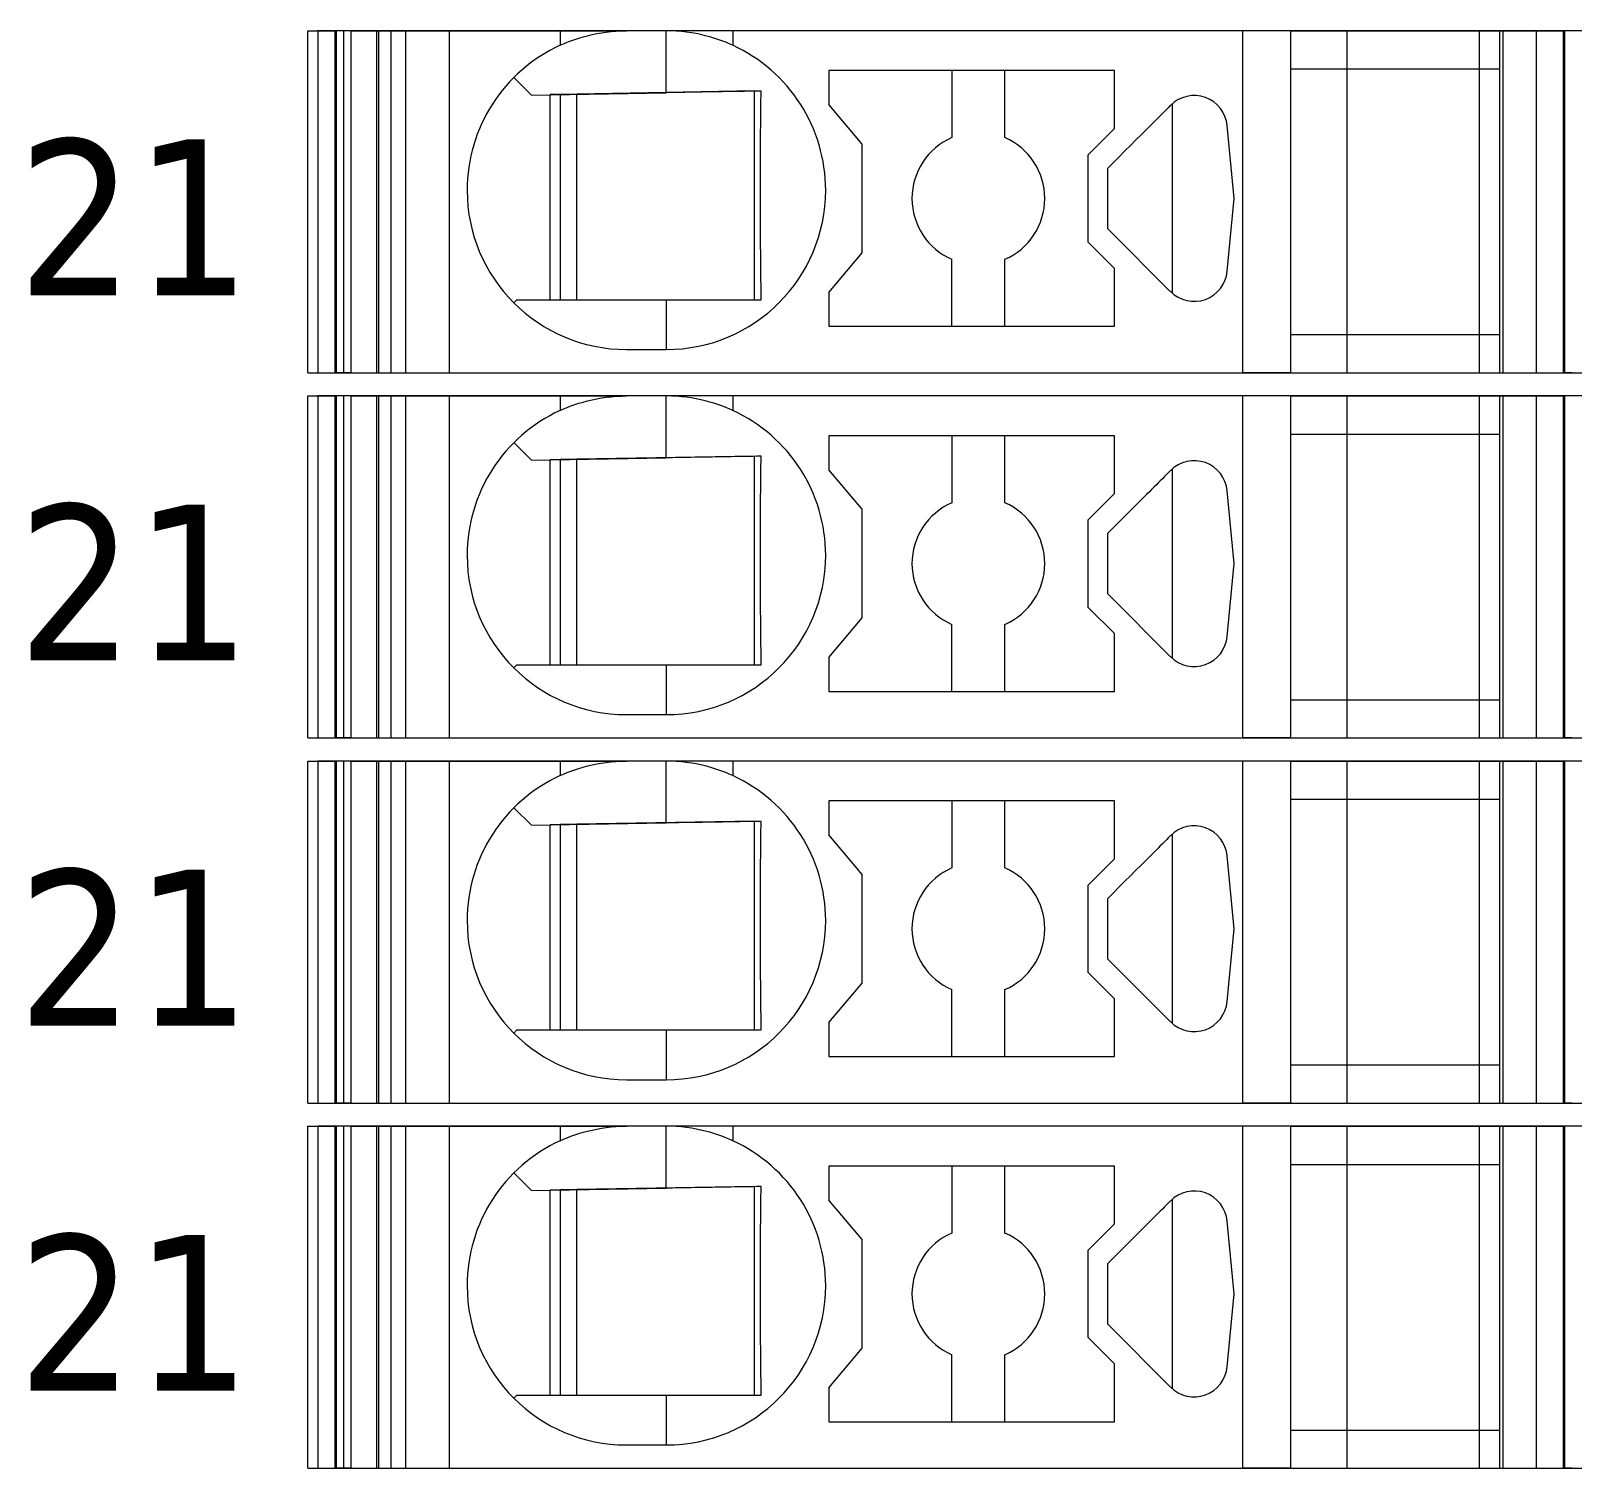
# Model space of a CAD drawing. Header units: millimetres. Extents: x 0 to 1680, y 0 to 1188.
# Drawn here: x 868.68 to 891.89, y 462.85 to 484.5 of the extents above; entities that cross this region are included whole.
import ezdxf
from ezdxf.enums import TextEntityAlignment as Align

# ---------------------------------------------------------------- set-up
doc = ezdxf.new("R2010")
doc.units = ezdxf.units.MM
for name, color, linetype, lineweight in [('EPLAN309', 5, 'Continuous', 5), ('EPLAN493', 5, 'Continuous', 5), ('MAIN-1', 7, 'Continuous', 5), ('MAIN-2', 7, 'Continuous', 5)]:
    doc.layers.add(name, color=color, linetype=linetype, lineweight=lineweight)
doc.styles.add('Tahoma', font='')
doc.styles.get('Tahoma').set_extended_font_data('Tahoma')

# ---------------------------------------------------------------- blocks, each defined once
blk = doc.blocks.new('EPLSYM_LibrarySPECIAL_Symbol12_Variant0_Placement8_10')
at = {"layer": 'EPLAN309', "lineweight": 13, "ltscale": 16}
blk.add_lwpolyline([(0, -5.15), (68.15, -5.15), (68.15, 0), (0, 0)], close=True, dxfattribs=at)
at = {"layer": 'EPLAN493', "color": 5, "style": 'Tahoma'}
blk.add_attdef('17_20450', text='', height=2.3478, dxfattribs=at).set_placement((0, -21.83478), align=Align.MIDDLE_RIGHT)
blk = doc.blocks.new('EPLSYM_LibrarySPECIAL_Symbol12_Variant0_Placement8_11')
at = {"layer": 'EPLAN309', "lineweight": 13, "ltscale": 16}
blk.add_lwpolyline([(0, -5.15), (68.15, -5.15), (68.15, 0), (0, 0)], close=True, dxfattribs=at)
at = {"layer": 'EPLAN493', "color": 5, "style": 'Tahoma'}
blk.add_attdef('17_20450', text='', height=2.3478, dxfattribs=at).set_placement((0, -21.83478), align=Align.MIDDLE_RIGHT)
blk = doc.blocks.new('EPLSYM_LibrarySPECIAL_Symbol12_Variant0_Placement8_12')
at = {"layer": 'EPLAN309', "lineweight": 13, "ltscale": 16}
blk.add_lwpolyline([(0, -5.15), (68.15, -5.15), (68.15, 0), (0, 0)], close=True, dxfattribs=at)
at = {"layer": 'EPLAN493', "color": 5, "style": 'Tahoma'}
blk.add_attdef('17_20450', text='', height=2.3478, dxfattribs=at).set_placement((0, -21.83478), align=Align.MIDDLE_RIGHT)
blk = doc.blocks.new('EPLSYM_LibrarySPECIAL_Symbol12_Variant0_Placement8_13')
at = {"layer": 'EPLAN309', "lineweight": 13, "ltscale": 16}
blk.add_lwpolyline([(0, -5.15), (68.15, -5.15), (68.15, 0), (0, 0)], close=True, dxfattribs=at)
at = {"layer": 'EPLAN493', "color": 5, "style": 'Tahoma'}
blk.add_attdef('17_20450', text='', height=2.3478, dxfattribs=at).set_placement((0, -21.83478), align=Align.MIDDLE_RIGHT)

msp = doc.modelspace()

# ---------------------------------------------------------------- linework, layer by layer
at = {"layer": 'MAIN-1'}
for p, q in [((872.85, 484.5), (873.284, 484.5)), ((872.85, 479.35), (872.85, 484.5)), ((873.393, 484.5), (873.284, 484.5)), ((873.284, 479.35), (873.284, 484.5)), ((873.501, 484.5), (873.393, 484.5)), ((873.393, 479.35), (873.393, 484.5)), ((873.501, 484.5), (876.65, 484.5)), ((873.501, 479.35), (873.501, 484.5)), ((876.65, 484.5), (877.65, 484.5)), ((876.65, 484.5), (876.65, 484.282)), ((877.421, 484.489), (877.497, 484.495)), ((877.497, 484.495), (877.573, 484.499)), ((877.573, 484.499), (877.65, 484.5)), ((878.25, 484.5), (877.65, 484.5)), ((878.327, 484.499), (878.25, 484.5)), ((879.25, 484.5), (878.25, 484.5)), ((878.25, 483.568), (878.25, 484.5)), ((878.403, 484.495), (878.327, 484.499)), ((878.479, 484.489), (878.403, 484.495)), ((886.932, 484.5), (879.25, 484.5)), ((879.25, 484.5), (879.25, 484.282)), ((887.65, 484.5), (886.932, 484.5)), ((886.932, 479.35), (886.932, 484.5)), ((887.65, 484.5), (890.8, 484.5)), ((887.65, 484.5), (887.65, 479.35)), ((890.8, 484.5), (891.35, 484.5)), ((890.8, 484.5), (890.8, 479.35)), ((891.35, 484.5), (891.784, 484.5)), ((891.35, 484.5), (891.35, 479.35)), ((891.893, 484.5), (891.784, 484.5)), ((891.784, 479.35), (891.784, 484.5)), ((876.65, 484.282), (876.702, 484.305)), ((876.702, 484.305), (876.756, 484.327)), ((876.756, 484.327), (876.813, 484.349)), ((876.813, 484.349), (876.872, 484.37)), ((876.872, 484.37), (876.933, 484.39)), ((876.933, 484.39), (876.997, 484.409)), ((876.997, 484.409), (877.063, 484.427)), ((877.063, 484.427), (877.131, 484.443)), ((877.131, 484.443), (877.201, 484.458)), ((877.201, 484.458), (877.272, 484.47)), ((877.272, 484.47), (877.346, 484.481)), ((877.346, 484.481), (877.421, 484.489)), ((878.554, 484.481), (878.479, 484.489)), ((878.628, 484.47), (878.554, 484.481)), ((878.699, 484.458), (878.628, 484.47)), ((878.769, 484.443), (878.699, 484.458)), ((878.837, 484.427), (878.769, 484.443)), ((878.903, 484.409), (878.837, 484.427)), ((878.967, 484.39), (878.903, 484.409)), ((879.028, 484.37), (878.967, 484.39)), ((879.087, 484.349), (879.028, 484.37)), ((879.144, 484.327), (879.087, 484.349)), ((879.198, 484.305), (879.144, 484.327)), ((879.25, 484.282), (879.198, 484.305)), ((880.7, 483.9), (880.7, 483.389)), ((885, 483.9), (880.7, 483.9)), ((882.55, 483.9), (882.55, 482.892)), ((883.35, 482.892), (883.35, 483.9)), ((885, 483.029), (885, 483.9)), ((887.65, 483.925), (890.8, 483.925)), ((875.953, 483.797), (876.217, 483.533)), ((876.217, 483.533), (878.25, 483.568)), ((878.345, 483.57), (878.25, 483.568)), ((878.438, 483.571), (878.345, 483.57)), ((878.53, 483.573), (878.438, 483.571)), ((878.618, 483.575), (878.53, 483.573)), ((878.703, 483.576), (878.618, 483.575)), ((878.786, 483.577), (878.703, 483.576)), ((878.865, 483.579), (878.786, 483.577)), ((878.943, 483.58), (878.865, 483.579)), ((879.017, 483.581), (878.943, 483.58)), ((879.09, 483.582), (879.017, 483.581)), ((879.16, 483.584), (879.09, 483.582)), ((879.229, 483.585), (879.16, 483.584)), ((879.297, 483.586), (879.229, 483.585)), ((879.363, 483.587), (879.297, 483.586)), ((879.428, 483.588), (879.363, 483.587)), ((879.491, 483.589), (879.428, 483.588)), ((879.554, 483.59), (879.491, 483.589)), ((879.615, 483.591), (879.554, 483.59)), ((879.579, 480.45), (879.579, 483.591)), ((879.676, 483.592), (879.615, 483.591)), ((879.676, 483.522), (879.676, 483.592)), ((876.5, 480.45), (876.5, 483.538)), ((876.65, 483.54), (876.65, 480.45)), ((876.9, 480.45), (876.9, 483.545)), ((879.673, 483.303), (879.674, 483.377)), ((879.674, 483.377), (879.675, 483.45)), ((879.675, 483.45), (879.676, 483.522)), ((881.2, 482.793), (880.7, 483.389)), ((885.815, 483.347), (885.784, 483.316)), ((885.846, 483.379), (885.815, 483.347)), ((885.867, 483.398), (885.867, 480.552)), ((879.671, 483.07), (879.672, 483.149)), ((879.672, 483.149), (879.673, 483.227)), ((879.673, 483.227), (879.673, 483.303)), ((885.594, 483.126), (885.558, 483.09)), ((885.627, 483.159), (885.594, 483.126)), ((885.658, 483.191), (885.627, 483.159)), ((885.69, 483.222), (885.658, 483.191)), ((885.721, 483.253), (885.69, 483.222)), ((885.752, 483.285), (885.721, 483.253)), ((885.784, 483.316), (885.752, 483.285)), ((879.669, 482.817), (879.67, 482.904)), ((879.67, 482.988), (879.671, 483.07)), ((879.67, 482.904), (879.67, 482.988)), ((884.6, 482.629), (885, 483.029)), ((885.402, 482.934), (885.323, 482.856)), ((885.443, 482.975), (885.402, 482.934)), ((885.483, 483.015), (885.443, 482.975)), ((885.521, 483.053), (885.483, 483.015)), ((885.558, 483.09), (885.521, 483.053)), ((886.802, 481.975), (886.698, 483.072)), ((879.668, 482.632), (879.669, 482.726)), ((879.669, 482.726), (879.669, 482.817)), ((881.2, 481.157), (881.2, 482.793)), ((885.158, 482.69), (885.072, 482.604)), ((885.242, 482.774), (885.158, 482.69)), ((885.323, 482.856), (885.242, 482.774)), ((879.667, 482.431), (879.668, 482.534)), ((879.667, 482.324), (879.667, 482.431)), ((879.668, 482.534), (879.668, 482.632)), ((884.6, 482.629), (884.6, 481.321)), ((884.986, 482.518), (884.9, 482.432)), ((884.9, 482.302), (884.9, 482.432)), ((885.072, 482.604), (884.986, 482.518)), ((879.667, 482.213), (879.667, 482.324)), ((879.667, 482.1), (879.667, 482.213)), ((884.9, 482.171), (884.9, 482.302)), ((879.667, 481.979), (879.667, 482.1)), ((879.667, 481.861), (879.667, 481.979)), ((884.9, 482.04), (884.9, 482.171)), ((884.9, 481.91), (884.9, 482.04)), ((886.698, 480.878), (886.802, 481.975)), ((879.667, 481.747), (879.667, 481.861)), ((879.668, 481.638), (879.667, 481.747)), ((884.9, 481.779), (884.9, 481.91)), ((884.9, 481.648), (884.9, 481.779)), ((879.668, 481.534), (879.668, 481.638)), ((879.669, 481.434), (879.668, 481.534)), ((884.9, 481.518), (884.9, 481.648)), ((884.9, 481.518), (885.846, 480.571)), ((879.669, 481.339), (879.669, 481.434)), ((879.67, 481.248), (879.669, 481.339)), ((879.671, 481.159), (879.67, 481.248)), ((885, 480.921), (884.6, 481.321)), ((879.672, 481.073), (879.671, 481.159)), ((879.672, 480.99), (879.672, 481.073)), ((880.7, 480.561), (881.2, 481.157)), ((882.55, 480.05), (882.55, 481.058)), ((883.35, 480.05), (883.35, 481.058)), ((879.673, 480.908), (879.672, 480.99)), ((879.674, 480.829), (879.673, 480.908)), ((879.675, 480.75), (879.674, 480.829)), ((885, 480.05), (885, 480.921)), ((879.676, 480.674), (879.675, 480.75)), ((879.676, 480.598), (879.676, 480.674)), ((879.677, 480.524), (879.676, 480.598)), ((880.7, 480.561), (880.7, 480.05)), ((876, 480.45), (875.953, 480.403)), ((876, 480.45), (878.25, 480.45)), ((878.25, 480.45), (878.342, 480.45)), ((878.25, 480.45), (878.25, 479.7)), ((878.342, 480.45), (878.433, 480.45)), ((878.433, 480.45), (878.523, 480.45)), ((878.523, 480.45), (878.61, 480.45)), ((878.61, 480.45), (878.695, 480.45)), ((878.695, 480.45), (878.778, 480.45)), ((878.778, 480.45), (878.858, 480.45)), ((878.858, 480.45), (878.936, 480.45)), ((878.936, 480.45), (879.011, 480.45)), ((879.011, 480.45), (879.085, 480.45)), ((879.085, 480.45), (879.157, 480.45)), ((879.157, 480.45), (879.226, 480.45)), ((879.226, 480.45), (879.295, 480.45)), ((879.295, 480.45), (879.361, 480.45)), ((879.361, 480.45), (879.427, 480.45)), ((879.427, 480.45), (879.491, 480.45)), ((879.491, 480.45), (879.555, 480.45)), ((879.555, 480.45), (879.617, 480.45)), ((879.617, 480.45), (879.678, 480.45)), ((879.678, 480.45), (879.677, 480.524)), ((880.7, 480.05), (885, 480.05)), ((887.65, 479.925), (890.8, 479.925)), ((877.65, 479.7), (878.25, 479.7)), ((872.85, 479.35), (873.284, 479.35)), ((873.393, 479.35), (873.284, 479.35)), ((873.501, 479.35), (873.393, 479.35)), ((873.501, 479.35), (886.932, 479.35)), ((887.65, 479.35), (886.932, 479.35)), ((887.65, 479.35), (890.8, 479.35)), ((890.8, 479.35), (891.35, 479.35)), ((891.35, 479.35), (891.784, 479.35)), ((891.893, 479.35), (891.784, 479.35)), ((872.85, 479), (873.284, 479)), ((872.85, 473.85), (872.85, 479)), ((873.393, 479), (873.284, 479)), ((873.284, 473.85), (873.284, 479)), ((873.501, 479), (873.393, 479)), ((873.393, 473.85), (873.393, 479)), ((873.501, 479), (876.65, 479)), ((873.501, 473.85), (873.501, 479)), ((876.65, 479), (877.65, 479)), ((876.65, 479), (876.65, 478.782)), ((876.997, 478.909), (877.063, 478.927)), ((877.063, 478.927), (877.131, 478.943)), ((877.131, 478.943), (877.201, 478.958)), ((877.201, 478.958), (877.272, 478.97)), ((877.272, 478.97), (877.346, 478.981)), ((877.346, 478.981), (877.421, 478.989)), ((877.421, 478.989), (877.497, 478.995)), ((877.497, 478.995), (877.573, 478.999)), ((877.573, 478.999), (877.65, 479)), ((878.25, 479), (877.65, 479)), ((878.327, 478.999), (878.25, 479)), ((879.25, 479), (878.25, 479)), ((878.25, 478.068), (878.25, 479)), ((878.403, 478.995), (878.327, 478.999)), ((878.479, 478.989), (878.403, 478.995)), ((878.554, 478.981), (878.479, 478.989)), ((878.628, 478.97), (878.554, 478.981)), ((878.699, 478.958), (878.628, 478.97)), ((878.769, 478.943), (878.699, 478.958)), ((878.837, 478.927), (878.769, 478.943)), ((878.903, 478.909), (878.837, 478.927)), ((886.932, 479), (879.25, 479)), ((879.25, 479), (879.25, 478.782)), ((887.65, 479), (886.932, 479)), ((886.932, 473.85), (886.932, 479)), ((887.65, 479), (890.8, 479)), ((887.65, 479), (887.65, 473.85)), ((890.8, 479), (891.35, 479)), ((890.8, 479), (890.8, 473.85)), ((891.35, 479), (891.784, 479)), ((891.35, 479), (891.35, 473.85)), ((891.893, 479), (891.784, 479)), ((891.784, 473.85), (891.784, 479)), ((876.65, 478.782), (876.702, 478.805)), ((876.702, 478.805), (876.756, 478.827)), ((876.756, 478.827), (876.813, 478.849)), ((876.813, 478.849), (876.872, 478.87)), ((876.872, 478.87), (876.933, 478.89)), ((876.933, 478.89), (876.997, 478.909)), ((878.967, 478.89), (878.903, 478.909)), ((879.028, 478.87), (878.967, 478.89)), ((879.087, 478.849), (879.028, 478.87)), ((879.144, 478.827), (879.087, 478.849)), ((879.198, 478.805), (879.144, 478.827)), ((879.25, 478.782), (879.198, 478.805)), ((875.953, 478.297), (876.217, 478.033)), ((880.7, 478.4), (880.7, 477.889)), ((885, 478.4), (880.7, 478.4)), ((882.55, 478.4), (882.55, 477.392)), ((883.35, 477.392), (883.35, 478.4)), ((885, 477.529), (885, 478.4)), ((887.65, 478.425), (890.8, 478.425)), ((876.217, 478.033), (878.25, 478.068)), ((876.5, 474.95), (876.5, 478.038)), ((876.65, 478.04), (876.65, 474.95)), ((876.9, 474.95), (876.9, 478.045)), ((878.345, 478.07), (878.25, 478.068)), ((878.438, 478.071), (878.345, 478.07)), ((878.53, 478.073), (878.438, 478.071)), ((878.618, 478.075), (878.53, 478.073)), ((878.703, 478.076), (878.618, 478.075)), ((878.786, 478.077), (878.703, 478.076)), ((878.865, 478.079), (878.786, 478.077)), ((878.943, 478.08), (878.865, 478.079)), ((879.017, 478.081), (878.943, 478.08)), ((879.09, 478.082), (879.017, 478.081)), ((879.16, 478.084), (879.09, 478.082)), ((879.229, 478.085), (879.16, 478.084)), ((879.297, 478.086), (879.229, 478.085)), ((879.363, 478.087), (879.297, 478.086)), ((879.428, 478.088), (879.363, 478.087)), ((879.491, 478.089), (879.428, 478.088)), ((879.554, 478.09), (879.491, 478.089)), ((879.615, 478.091), (879.554, 478.09)), ((879.579, 474.95), (879.579, 478.091)), ((879.676, 478.092), (879.615, 478.091)), ((879.675, 477.95), (879.676, 478.022)), ((879.676, 478.022), (879.676, 478.092)), ((879.673, 477.803), (879.674, 477.877)), ((879.673, 477.727), (879.673, 477.803)), ((879.674, 477.877), (879.675, 477.95)), ((881.2, 477.293), (880.7, 477.889)), ((885.752, 477.785), (885.721, 477.753)), ((885.784, 477.816), (885.752, 477.785)), ((885.815, 477.847), (885.784, 477.816)), ((885.846, 477.879), (885.815, 477.847)), ((885.867, 477.898), (885.867, 475.052)), ((879.67, 477.488), (879.671, 477.57)), ((879.671, 477.57), (879.672, 477.649)), ((879.672, 477.649), (879.673, 477.727)), ((885.521, 477.553), (885.483, 477.515)), ((885.558, 477.59), (885.521, 477.553)), ((885.594, 477.626), (885.558, 477.59)), ((885.627, 477.659), (885.594, 477.626)), ((885.658, 477.691), (885.627, 477.659)), ((885.69, 477.722), (885.658, 477.691)), ((885.721, 477.753), (885.69, 477.722)), ((886.802, 476.475), (886.698, 477.572)), ((879.669, 477.317), (879.67, 477.404)), ((879.669, 477.226), (879.669, 477.317)), ((879.67, 477.404), (879.67, 477.488)), ((884.6, 477.129), (885, 477.529)), ((885.323, 477.356), (885.242, 477.274)), ((885.402, 477.434), (885.323, 477.356)), ((885.443, 477.475), (885.402, 477.434)), ((885.483, 477.515), (885.443, 477.475)), ((879.668, 477.132), (879.669, 477.226)), ((879.668, 477.034), (879.668, 477.132)), ((881.2, 475.657), (881.2, 477.293)), ((884.6, 477.129), (884.6, 475.821)), ((885.072, 477.104), (884.986, 477.018)), ((885.158, 477.19), (885.072, 477.104)), ((885.242, 477.274), (885.158, 477.19)), ((879.667, 476.931), (879.668, 477.034)), ((879.667, 476.824), (879.667, 476.931)), ((884.986, 477.018), (884.9, 476.932)), ((884.9, 476.802), (884.9, 476.932)), ((879.667, 476.713), (879.667, 476.824)), ((879.667, 476.6), (879.667, 476.713)), ((884.9, 476.671), (884.9, 476.802)), ((884.9, 476.54), (884.9, 476.671)), ((879.667, 476.479), (879.667, 476.6)), ((879.667, 476.361), (879.667, 476.479)), ((884.9, 476.41), (884.9, 476.54)), ((884.9, 476.279), (884.9, 476.41)), ((886.698, 475.378), (886.802, 476.475)), ((879.667, 476.247), (879.667, 476.361)), ((879.668, 476.138), (879.667, 476.247)), ((879.668, 476.034), (879.668, 476.138)), ((884.9, 476.148), (884.9, 476.279)), ((884.9, 476.018), (884.9, 476.148)), ((879.669, 475.934), (879.668, 476.034)), ((879.669, 475.839), (879.669, 475.934)), ((884.9, 476.018), (885.846, 475.071)), ((879.67, 475.748), (879.669, 475.839)), ((879.671, 475.659), (879.67, 475.748)), ((885, 475.421), (884.6, 475.821)), ((879.672, 475.573), (879.671, 475.659)), ((879.672, 475.49), (879.672, 475.573)), ((879.673, 475.408), (879.672, 475.49)), ((880.7, 475.061), (881.2, 475.657)), ((882.55, 474.55), (882.55, 475.558)), ((883.35, 474.55), (883.35, 475.558)), ((879.674, 475.329), (879.673, 475.408)), ((879.675, 475.25), (879.674, 475.329)), ((879.676, 475.174), (879.675, 475.25)), ((885, 474.55), (885, 475.421)), ((879.676, 475.098), (879.676, 475.174)), ((879.677, 475.024), (879.676, 475.098)), ((879.678, 474.95), (879.677, 475.024)), ((880.7, 475.061), (880.7, 474.55)), ((876, 474.95), (875.953, 474.903)), ((876, 474.95), (878.25, 474.95)), ((878.25, 474.95), (878.342, 474.95)), ((878.25, 474.95), (878.25, 474.2)), ((878.342, 474.95), (878.433, 474.95)), ((878.433, 474.95), (878.523, 474.95)), ((878.523, 474.95), (878.61, 474.95)), ((878.61, 474.95), (878.695, 474.95)), ((878.695, 474.95), (878.778, 474.95)), ((878.778, 474.95), (878.858, 474.95)), ((878.858, 474.95), (878.936, 474.95)), ((878.936, 474.95), (879.011, 474.95)), ((879.011, 474.95), (879.085, 474.95)), ((879.085, 474.95), (879.157, 474.95)), ((879.157, 474.95), (879.226, 474.95)), ((879.226, 474.95), (879.295, 474.95)), ((879.295, 474.95), (879.361, 474.95)), ((879.361, 474.95), (879.427, 474.95)), ((879.427, 474.95), (879.491, 474.95)), ((879.491, 474.95), (879.555, 474.95)), ((879.555, 474.95), (879.617, 474.95)), ((879.617, 474.95), (879.678, 474.95)), ((880.7, 474.55), (885, 474.55)), ((887.65, 474.425), (890.8, 474.425)), ((877.65, 474.2), (878.25, 474.2)), ((872.85, 473.85), (873.284, 473.85)), ((873.393, 473.85), (873.284, 473.85)), ((873.501, 473.85), (873.393, 473.85)), ((873.501, 473.85), (886.932, 473.85)), ((887.65, 473.85), (886.932, 473.85)), ((887.65, 473.85), (890.8, 473.85)), ((890.8, 473.85), (891.35, 473.85)), ((891.35, 473.85), (891.784, 473.85)), ((891.893, 473.85), (891.784, 473.85)), ((872.85, 473.5), (873.284, 473.5)), ((872.85, 468.35), (872.85, 473.5)), ((873.393, 473.5), (873.284, 473.5)), ((873.284, 468.35), (873.284, 473.5)), ((873.501, 473.5), (873.393, 473.5)), ((873.393, 468.35), (873.393, 473.5)), ((873.501, 473.5), (876.65, 473.5)), ((873.501, 468.35), (873.501, 473.5)), ((876.65, 473.5), (877.65, 473.5)), ((876.65, 473.5), (876.65, 473.282)), ((876.813, 473.349), (876.872, 473.37)), ((876.872, 473.37), (876.933, 473.39)), ((876.933, 473.39), (876.997, 473.409)), ((876.997, 473.409), (877.063, 473.427)), ((877.063, 473.427), (877.131, 473.443)), ((877.131, 473.443), (877.201, 473.458)), ((877.201, 473.458), (877.272, 473.47)), ((877.272, 473.47), (877.346, 473.481)), ((877.346, 473.481), (877.421, 473.489)), ((877.421, 473.489), (877.497, 473.495)), ((877.497, 473.495), (877.573, 473.499)), ((877.573, 473.499), (877.65, 473.5)), ((878.25, 473.5), (877.65, 473.5)), ((878.327, 473.499), (878.25, 473.5)), ((879.25, 473.5), (878.25, 473.5)), ((878.25, 472.568), (878.25, 473.5)), ((878.403, 473.495), (878.327, 473.499)), ((878.479, 473.489), (878.403, 473.495)), ((878.554, 473.481), (878.479, 473.489)), ((878.628, 473.47), (878.554, 473.481)), ((878.699, 473.458), (878.628, 473.47)), ((878.769, 473.443), (878.699, 473.458)), ((878.837, 473.427), (878.769, 473.443)), ((878.903, 473.409), (878.837, 473.427)), ((878.967, 473.39), (878.903, 473.409)), ((879.028, 473.37), (878.967, 473.39)), ((879.087, 473.349), (879.028, 473.37)), ((886.932, 473.5), (879.25, 473.5)), ((879.25, 473.5), (879.25, 473.282)), ((887.65, 473.5), (886.932, 473.5)), ((886.932, 468.35), (886.932, 473.5)), ((887.65, 473.5), (890.8, 473.5)), ((887.65, 473.5), (887.65, 468.35)), ((890.8, 473.5), (891.35, 473.5)), ((890.8, 473.5), (890.8, 468.35)), ((891.35, 473.5), (891.784, 473.5)), ((891.35, 473.5), (891.35, 468.35)), ((891.893, 473.5), (891.784, 473.5)), ((891.784, 468.35), (891.784, 473.5)), ((876.65, 473.282), (876.702, 473.305)), ((876.702, 473.305), (876.756, 473.327)), ((876.756, 473.327), (876.813, 473.349)), ((879.144, 473.327), (879.087, 473.349)), ((879.198, 473.305), (879.144, 473.327)), ((879.25, 473.282), (879.198, 473.305)), ((880.7, 472.9), (880.7, 472.389)), ((885, 472.9), (880.7, 472.9)), ((882.55, 472.9), (882.55, 471.892)), ((883.35, 471.892), (883.35, 472.9)), ((885, 472.029), (885, 472.9)), ((887.65, 472.925), (890.8, 472.925)), ((875.953, 472.797), (876.217, 472.533)), ((876.217, 472.533), (878.25, 472.568)), ((876.5, 469.45), (876.5, 472.538)), ((876.65, 472.54), (876.65, 469.45)), ((876.9, 469.45), (876.9, 472.545)), ((878.345, 472.57), (878.25, 472.568)), ((878.438, 472.571), (878.345, 472.57)), ((878.53, 472.573), (878.438, 472.571)), ((878.618, 472.575), (878.53, 472.573)), ((878.703, 472.576), (878.618, 472.575)), ((878.786, 472.577), (878.703, 472.576)), ((878.865, 472.579), (878.786, 472.577)), ((878.943, 472.58), (878.865, 472.579)), ((879.017, 472.581), (878.943, 472.58)), ((879.09, 472.582), (879.017, 472.581)), ((879.16, 472.584), (879.09, 472.582)), ((879.229, 472.585), (879.16, 472.584)), ((879.297, 472.586), (879.229, 472.585)), ((879.363, 472.587), (879.297, 472.586)), ((879.428, 472.588), (879.363, 472.587)), ((879.491, 472.589), (879.428, 472.588)), ((879.554, 472.59), (879.491, 472.589)), ((879.615, 472.591), (879.554, 472.59)), ((879.579, 469.45), (879.579, 472.591)), ((879.676, 472.592), (879.615, 472.591)), ((879.674, 472.377), (879.675, 472.45)), ((879.675, 472.45), (879.676, 472.522)), ((879.676, 472.522), (879.676, 472.592)), ((879.672, 472.149), (879.673, 472.227)), ((879.673, 472.303), (879.674, 472.377)), ((879.673, 472.227), (879.673, 472.303)), ((881.2, 471.793), (880.7, 472.389)), ((885.658, 472.191), (885.627, 472.159)), ((885.69, 472.222), (885.658, 472.191)), ((885.721, 472.253), (885.69, 472.222)), ((885.752, 472.285), (885.721, 472.253)), ((885.784, 472.316), (885.752, 472.285)), ((885.815, 472.347), (885.784, 472.316)), ((885.846, 472.379), (885.815, 472.347)), ((885.867, 472.398), (885.867, 469.552)), ((879.67, 471.988), (879.671, 472.07)), ((879.67, 471.904), (879.67, 471.988)), ((879.671, 472.07), (879.672, 472.149)), ((884.6, 471.629), (885, 472.029)), ((885.443, 471.975), (885.402, 471.934)), ((885.483, 472.015), (885.443, 471.975)), ((885.521, 472.053), (885.483, 472.015)), ((885.558, 472.09), (885.521, 472.053)), ((885.594, 472.126), (885.558, 472.09)), ((885.627, 472.159), (885.594, 472.126)), ((886.802, 470.975), (886.698, 472.072)), ((879.668, 471.632), (879.669, 471.726)), ((879.669, 471.817), (879.67, 471.904)), ((879.669, 471.726), (879.669, 471.817)), ((881.2, 470.157), (881.2, 471.793)), ((885.242, 471.774), (885.158, 471.69)), ((885.323, 471.856), (885.242, 471.774)), ((885.402, 471.934), (885.323, 471.856)), ((879.667, 471.431), (879.668, 471.534)), ((879.668, 471.534), (879.668, 471.632)), ((884.6, 471.629), (884.6, 470.321)), ((884.986, 471.518), (884.9, 471.432)), ((885.072, 471.604), (884.986, 471.518)), ((885.158, 471.69), (885.072, 471.604)), ((879.667, 471.324), (879.667, 471.431)), ((879.667, 471.213), (879.667, 471.324)), ((884.9, 471.302), (884.9, 471.432)), ((884.9, 471.171), (884.9, 471.302)), ((879.667, 471.1), (879.667, 471.213)), ((879.667, 470.979), (879.667, 471.1)), ((884.9, 471.04), (884.9, 471.171)), ((884.9, 470.91), (884.9, 471.04)), ((879.667, 470.861), (879.667, 470.979)), ((879.667, 470.747), (879.667, 470.861)), ((884.9, 470.779), (884.9, 470.91)), ((886.698, 469.878), (886.802, 470.975)), ((879.668, 470.638), (879.667, 470.747)), ((879.668, 470.534), (879.668, 470.638)), ((884.9, 470.648), (884.9, 470.779)), ((884.9, 470.518), (884.9, 470.648)), ((879.669, 470.434), (879.668, 470.534)), ((879.669, 470.339), (879.669, 470.434)), ((879.67, 470.248), (879.669, 470.339)), ((884.9, 470.518), (885.846, 469.571)), ((879.671, 470.159), (879.67, 470.248)), ((879.672, 470.073), (879.671, 470.159)), ((880.7, 469.561), (881.2, 470.157)), ((885, 469.921), (884.6, 470.321)), ((879.672, 469.99), (879.672, 470.073)), ((879.673, 469.908), (879.672, 469.99)), ((879.674, 469.829), (879.673, 469.908)), ((882.55, 469.05), (882.55, 470.058)), ((883.35, 469.05), (883.35, 470.058)), ((885, 469.05), (885, 469.921)), ((879.675, 469.75), (879.674, 469.829)), ((879.676, 469.674), (879.675, 469.75)), ((879.676, 469.598), (879.676, 469.674)), ((876, 469.45), (875.953, 469.403)), ((876, 469.45), (878.25, 469.45)), ((878.25, 469.45), (878.342, 469.45)), ((878.25, 469.45), (878.25, 468.7)), ((878.342, 469.45), (878.433, 469.45)), ((878.433, 469.45), (878.523, 469.45)), ((878.523, 469.45), (878.61, 469.45)), ((878.61, 469.45), (878.695, 469.45)), ((878.695, 469.45), (878.778, 469.45)), ((878.778, 469.45), (878.858, 469.45)), ((878.858, 469.45), (878.936, 469.45)), ((878.936, 469.45), (879.011, 469.45)), ((879.011, 469.45), (879.085, 469.45)), ((879.085, 469.45), (879.157, 469.45)), ((879.157, 469.45), (879.226, 469.45)), ((879.226, 469.45), (879.295, 469.45)), ((879.295, 469.45), (879.361, 469.45)), ((879.361, 469.45), (879.427, 469.45)), ((879.427, 469.45), (879.491, 469.45)), ((879.491, 469.45), (879.555, 469.45)), ((879.555, 469.45), (879.617, 469.45)), ((879.617, 469.45), (879.678, 469.45)), ((879.677, 469.524), (879.676, 469.598)), ((879.678, 469.45), (879.677, 469.524)), ((880.7, 469.561), (880.7, 469.05)), ((880.7, 469.05), (885, 469.05)), ((887.65, 468.925), (890.8, 468.925)), ((877.65, 468.7), (878.25, 468.7)), ((872.85, 468.35), (873.284, 468.35)), ((873.393, 468.35), (873.284, 468.35)), ((873.501, 468.35), (873.393, 468.35)), ((873.501, 468.35), (886.932, 468.35)), ((887.65, 468.35), (886.932, 468.35)), ((887.65, 468.35), (890.8, 468.35)), ((890.8, 468.35), (891.35, 468.35)), ((891.35, 468.35), (891.784, 468.35)), ((891.893, 468.35), (891.784, 468.35)), ((872.85, 468), (873.284, 468)), ((872.85, 462.85), (872.85, 468)), ((873.393, 468), (873.284, 468)), ((873.284, 462.85), (873.284, 468)), ((873.501, 468), (873.393, 468)), ((873.393, 462.85), (873.393, 468)), ((873.501, 468), (876.65, 468)), ((873.501, 462.85), (873.501, 468)), ((876.65, 468), (877.65, 468)), ((876.65, 468), (876.65, 467.782)), ((876.65, 467.782), (876.702, 467.805)), ((876.702, 467.805), (876.756, 467.827)), ((876.756, 467.827), (876.813, 467.849)), ((876.813, 467.849), (876.872, 467.87)), ((876.872, 467.87), (876.933, 467.89)), ((876.933, 467.89), (876.997, 467.909)), ((876.997, 467.909), (877.063, 467.927)), ((877.063, 467.927), (877.131, 467.943)), ((877.131, 467.943), (877.201, 467.958)), ((877.201, 467.958), (877.272, 467.97)), ((877.272, 467.97), (877.346, 467.981)), ((877.346, 467.981), (877.421, 467.989)), ((877.421, 467.989), (877.497, 467.995)), ((877.497, 467.995), (877.573, 467.999)), ((877.573, 467.999), (877.65, 468)), ((878.25, 468), (877.65, 468)), ((878.327, 467.999), (878.25, 468)), ((879.25, 468), (878.25, 468)), ((878.25, 467.068), (878.25, 468)), ((878.403, 467.995), (878.327, 467.999)), ((878.479, 467.989), (878.403, 467.995)), ((878.554, 467.981), (878.479, 467.989)), ((878.628, 467.97), (878.554, 467.981)), ((878.699, 467.958), (878.628, 467.97)), ((878.769, 467.943), (878.699, 467.958)), ((878.837, 467.927), (878.769, 467.943)), ((878.903, 467.909), (878.837, 467.927)), ((878.967, 467.89), (878.903, 467.909)), ((879.028, 467.87), (878.967, 467.89)), ((879.087, 467.849), (879.028, 467.87)), ((879.144, 467.827), (879.087, 467.849)), ((879.198, 467.805), (879.144, 467.827)), ((879.25, 467.782), (879.198, 467.805)), ((886.932, 468), (879.25, 468)), ((879.25, 468), (879.25, 467.782)), ((887.65, 468), (886.932, 468)), ((886.932, 462.85), (886.932, 468)), ((887.65, 468), (890.8, 468)), ((887.65, 468), (887.65, 462.85)), ((890.8, 468), (891.35, 468)), ((890.8, 468), (890.8, 462.85)), ((891.35, 468), (891.784, 468)), ((891.35, 468), (891.35, 462.85)), ((891.893, 468), (891.784, 468)), ((891.784, 462.85), (891.784, 468)), ((880.7, 467.4), (880.7, 466.889)), ((885, 467.4), (880.7, 467.4)), ((882.55, 467.4), (882.55, 466.392)), ((883.35, 466.392), (883.35, 467.4)), ((885, 466.529), (885, 467.4)), ((887.65, 467.425), (890.8, 467.425)), ((875.953, 467.297), (876.217, 467.033)), ((879.16, 467.084), (879.09, 467.082)), ((879.229, 467.085), (879.16, 467.084)), ((879.297, 467.086), (879.229, 467.085)), ((879.363, 467.087), (879.297, 467.086)), ((879.428, 467.088), (879.363, 467.087)), ((879.491, 467.089), (879.428, 467.088)), ((879.554, 467.09), (879.491, 467.089)), ((879.615, 467.091), (879.554, 467.09)), ((879.579, 463.95), (879.579, 467.091)), ((879.676, 467.092), (879.615, 467.091)), ((879.676, 467.022), (879.676, 467.092)), ((876.217, 467.033), (878.25, 467.068)), ((876.5, 463.95), (876.5, 467.038)), ((876.65, 467.04), (876.65, 463.95)), ((876.9, 463.95), (876.9, 467.045)), ((878.345, 467.07), (878.25, 467.068)), ((878.438, 467.071), (878.345, 467.07)), ((878.53, 467.073), (878.438, 467.071)), ((878.618, 467.075), (878.53, 467.073)), ((878.703, 467.076), (878.618, 467.075)), ((878.786, 467.077), (878.703, 467.076)), ((878.865, 467.079), (878.786, 467.077)), ((878.943, 467.08), (878.865, 467.079)), ((879.017, 467.081), (878.943, 467.08)), ((879.09, 467.082), (879.017, 467.081)), ((879.673, 466.803), (879.674, 466.877)), ((879.674, 466.877), (879.675, 466.95)), ((879.675, 466.95), (879.676, 467.022)), ((881.2, 466.293), (880.7, 466.889)), ((885.846, 466.879), (885.815, 466.847)), ((885.867, 466.898), (885.867, 464.052)), ((879.671, 466.57), (879.672, 466.649)), ((879.672, 466.649), (879.673, 466.727)), ((879.673, 466.727), (879.673, 466.803)), ((885.594, 466.626), (885.558, 466.59)), ((885.627, 466.659), (885.594, 466.626)), ((885.658, 466.691), (885.627, 466.659)), ((885.69, 466.722), (885.658, 466.691)), ((885.721, 466.753), (885.69, 466.722)), ((885.752, 466.785), (885.721, 466.753)), ((885.784, 466.816), (885.752, 466.785)), ((885.815, 466.847), (885.784, 466.816)), ((879.669, 466.317), (879.67, 466.404)), ((879.67, 466.488), (879.671, 466.57)), ((879.67, 466.404), (879.67, 466.488)), ((884.6, 466.129), (885, 466.529)), ((885.402, 466.434), (885.323, 466.356)), ((885.443, 466.475), (885.402, 466.434)), ((885.483, 466.515), (885.443, 466.475)), ((885.521, 466.553), (885.483, 466.515)), ((885.558, 466.59), (885.521, 466.553)), ((886.802, 465.475), (886.698, 466.572)), ((879.668, 466.132), (879.669, 466.226)), ((879.669, 466.226), (879.669, 466.317)), ((881.2, 464.657), (881.2, 466.293)), ((885.158, 466.19), (885.072, 466.104)), ((885.242, 466.274), (885.158, 466.19)), ((885.323, 466.356), (885.242, 466.274)), ((879.667, 465.931), (879.668, 466.034)), ((879.667, 465.824), (879.667, 465.931)), ((879.668, 466.034), (879.668, 466.132)), ((884.6, 466.129), (884.6, 464.821)), ((884.986, 466.018), (884.9, 465.932)), ((884.9, 465.802), (884.9, 465.932)), ((885.072, 466.104), (884.986, 466.018)), ((879.667, 465.713), (879.667, 465.824)), ((879.667, 465.6), (879.667, 465.713)), ((884.9, 465.671), (884.9, 465.802)), ((879.667, 465.479), (879.667, 465.6)), ((879.667, 465.361), (879.667, 465.479)), ((884.9, 465.54), (884.9, 465.671)), ((884.9, 465.41), (884.9, 465.54)), ((886.698, 464.378), (886.802, 465.475)), ((879.667, 465.247), (879.667, 465.361)), ((879.668, 465.138), (879.667, 465.247)), ((884.9, 465.279), (884.9, 465.41)), ((884.9, 465.148), (884.9, 465.279)), ((879.668, 465.034), (879.668, 465.138)), ((879.669, 464.934), (879.668, 465.034)), ((884.9, 465.018), (884.9, 465.148)), ((884.9, 465.018), (885.846, 464.071)), ((879.669, 464.839), (879.669, 464.934)), ((879.67, 464.748), (879.669, 464.839)), ((885, 464.421), (884.6, 464.821)), ((879.671, 464.659), (879.67, 464.748)), ((879.672, 464.573), (879.671, 464.659)), ((879.672, 464.49), (879.672, 464.573)), ((880.7, 464.061), (881.2, 464.657)), ((882.55, 463.55), (882.55, 464.558)), ((883.35, 463.55), (883.35, 464.558)), ((879.673, 464.408), (879.672, 464.49)), ((879.674, 464.329), (879.673, 464.408)), ((879.675, 464.25), (879.674, 464.329)), ((885, 463.55), (885, 464.421)), ((879.676, 464.174), (879.675, 464.25)), ((879.676, 464.098), (879.676, 464.174)), ((879.677, 464.024), (879.676, 464.098)), ((876, 463.95), (875.953, 463.903)), ((876, 463.95), (878.25, 463.95)), ((878.25, 463.95), (878.342, 463.95)), ((878.25, 463.95), (878.25, 463.2)), ((878.342, 463.95), (878.433, 463.95)), ((878.433, 463.95), (878.523, 463.95)), ((878.523, 463.95), (878.61, 463.95)), ((878.61, 463.95), (878.695, 463.95)), ((878.695, 463.95), (878.778, 463.95)), ((878.778, 463.95), (878.858, 463.95)), ((878.858, 463.95), (878.936, 463.95)), ((878.936, 463.95), (879.011, 463.95)), ((879.011, 463.95), (879.085, 463.95)), ((879.085, 463.95), (879.157, 463.95)), ((879.157, 463.95), (879.226, 463.95)), ((879.226, 463.95), (879.295, 463.95)), ((879.295, 463.95), (879.361, 463.95)), ((879.361, 463.95), (879.427, 463.95)), ((879.427, 463.95), (879.491, 463.95)), ((879.491, 463.95), (879.555, 463.95)), ((879.555, 463.95), (879.617, 463.95)), ((879.617, 463.95), (879.678, 463.95)), ((879.678, 463.95), (879.677, 464.024)), ((880.7, 464.061), (880.7, 463.55)), ((880.7, 463.55), (885, 463.55)), ((887.65, 463.425), (890.8, 463.425)), ((877.65, 463.2), (878.25, 463.2)), ((872.85, 462.85), (873.284, 462.85)), ((873.393, 462.85), (873.284, 462.85)), ((873.501, 462.85), (873.393, 462.85)), ((873.501, 462.85), (886.932, 462.85)), ((887.65, 462.85), (886.932, 462.85)), ((887.65, 462.85), (890.8, 462.85)), ((890.8, 462.85), (891.35, 462.85)), ((891.35, 462.85), (891.784, 462.85)), ((891.893, 462.85), (891.784, 462.85))]:
    msp.add_line(p, q, dxfattribs=at)
for centre, radius, start, end in [((877.65, 482.1), 2.4, 114.6244, 180), ((878.25, 482.1), 2.4, 0, 65.3756), ((886.2, 483.025), 0.5, 5.4404, 135), ((882.95, 481.975), 1, 113.5782, 180), ((882.95, 481.975), 1, 0, 66.4218), ((877.65, 482.1), 2.4, 180, 270), ((878.25, 482.1), 2.4, 270, 0), ((882.95, 481.975), 1, 180, 246.4218), ((882.95, 481.975), 1, 293.5782, 0), ((886.2, 480.925), 0.5, 225, 354.5596), ((877.65, 476.6), 2.4, 114.6244, 180), ((878.25, 476.6), 2.4, 0, 65.3756), ((886.2, 477.525), 0.5, 5.4404, 135), ((882.95, 476.475), 1, 113.5782, 180), ((882.95, 476.475), 1, 0, 66.4218), ((877.65, 476.6), 2.4, 180, 270), ((878.25, 476.6), 2.4, 270, 0), ((882.95, 476.475), 1, 180, 246.4218), ((882.95, 476.475), 1, 293.5782, 0), ((886.2, 475.425), 0.5, 225, 354.5596), ((877.65, 471.1), 2.4, 114.6244, 180), ((878.25, 471.1), 2.4, 0, 65.3756), ((886.2, 472.025), 0.5, 5.4404, 135), ((882.95, 470.975), 1, 113.5782, 180), ((882.95, 470.975), 1, 0, 66.4218), ((877.65, 471.1), 2.4, 180, 270), ((878.25, 471.1), 2.4, 270, 0), ((882.95, 470.975), 1, 180, 246.4218), ((882.95, 470.975), 1, 293.5782, 0), ((886.2, 469.925), 0.5, 225, 354.5596), ((877.65, 465.6), 2.4, 114.6244, 180), ((878.25, 465.6), 2.4, 0, 65.3756), ((886.2, 466.525), 0.5, 5.4404, 135), ((882.95, 465.475), 1, 113.5782, 180), ((882.95, 465.475), 1, 0, 66.4218), ((877.65, 465.6), 2.4, 180, 270), ((878.25, 465.6), 2.4, 270, 0), ((882.95, 465.475), 1, 180, 246.4218), ((882.95, 465.475), 1, 293.5782, 0), ((886.2, 464.425), 0.5, 225, 354.5596)]:
    msp.add_arc(centre, radius, start, end, dxfattribs=at)
at = {"layer": 'MAIN-2'}
for p, q in [((873.256, 484.5), (873.256, 479.35)), ((873.889, 479.35), (873.889, 484.5)), ((873.917, 484.5), (873.917, 479.35)), ((874.102, 484.5), (874.102, 479.35)), ((874.32, 484.5), (874.32, 479.35)), ((874.981, 484.5), (874.981, 479.35)), ((888.506, 479.35), (888.506, 484.5)), ((890.491, 484.5), (890.491, 479.35)), ((890.85, 484.5), (890.85, 479.35)), ((891.756, 484.5), (891.756, 479.35)), ((876.9, 483.553), (879.579, 483.6)), ((879.579, 483.6), (879.676, 483.592)), ((879.579, 483.591), (879.579, 483.6)), ((876.217, 483.533), (876.5, 483.538)), ((876.65, 483.542), (876.5, 483.539)), ((876.5, 483.539), (876.5, 483.538)), ((876.5, 483.538), (876.5, 483.538)), ((876.9, 483.548), (876.65, 483.543)), ((876.65, 483.542), (876.65, 483.543)), ((876.65, 483.542), (876.65, 483.54)), ((876.9, 483.548), (876.9, 483.553)), ((876.9, 483.545), (876.9, 483.548)), ((876.65, 480.45), (876.65, 480.45)), ((876.9, 480.45), (876.9, 480.45)), ((873.256, 479), (873.256, 473.85)), ((873.889, 473.85), (873.889, 479)), ((873.917, 479), (873.917, 473.85)), ((874.102, 479), (874.102, 473.85)), ((874.32, 479), (874.32, 473.85)), ((874.981, 479), (874.981, 473.85)), ((888.506, 473.85), (888.506, 479)), ((890.491, 479), (890.491, 473.85)), ((890.85, 479), (890.85, 473.85)), ((891.756, 479), (891.756, 473.85)), ((876.217, 478.033), (876.5, 478.038)), ((876.65, 478.042), (876.5, 478.039)), ((876.5, 478.039), (876.5, 478.038)), ((876.5, 478.038), (876.5, 478.038)), ((876.9, 478.048), (876.65, 478.043)), ((876.65, 478.042), (876.65, 478.043)), ((876.65, 478.042), (876.65, 478.04)), ((876.9, 478.053), (879.579, 478.1)), ((876.9, 478.048), (876.9, 478.053)), ((876.9, 478.045), (876.9, 478.048)), ((879.579, 478.1), (879.676, 478.092)), ((879.579, 478.091), (879.579, 478.1)), ((876.65, 474.95), (876.65, 474.95)), ((876.9, 474.95), (876.9, 474.95)), ((873.256, 473.5), (873.256, 468.35)), ((873.889, 468.35), (873.889, 473.5)), ((873.917, 473.5), (873.917, 468.35)), ((874.102, 473.5), (874.102, 468.35)), ((874.32, 473.5), (874.32, 468.35)), ((874.981, 473.5), (874.981, 468.35)), ((888.506, 468.35), (888.506, 473.5)), ((890.491, 473.5), (890.491, 468.35)), ((890.85, 473.5), (890.85, 468.35)), ((891.756, 473.5), (891.756, 468.35)), ((876.217, 472.533), (876.5, 472.538)), ((876.65, 472.542), (876.5, 472.539)), ((876.5, 472.539), (876.5, 472.538)), ((876.5, 472.538), (876.5, 472.538)), ((876.9, 472.548), (876.65, 472.543)), ((876.65, 472.542), (876.65, 472.543)), ((876.65, 472.542), (876.65, 472.54)), ((876.9, 472.553), (879.579, 472.6)), ((876.9, 472.548), (876.9, 472.553)), ((876.9, 472.545), (876.9, 472.548)), ((879.579, 472.6), (879.676, 472.592)), ((879.579, 472.591), (879.579, 472.6)), ((876.65, 469.45), (876.65, 469.45)), ((876.9, 469.45), (876.9, 469.45)), ((873.256, 468), (873.256, 462.85)), ((873.889, 462.85), (873.889, 468)), ((873.917, 468), (873.917, 462.85)), ((874.102, 468), (874.102, 462.85)), ((874.32, 468), (874.32, 462.85)), ((874.981, 468), (874.981, 462.85)), ((888.506, 462.85), (888.506, 468)), ((890.491, 468), (890.491, 462.85)), ((890.85, 468), (890.85, 462.85)), ((891.756, 468), (891.756, 462.85)), ((876.9, 467.053), (879.579, 467.1)), ((879.579, 467.1), (879.676, 467.092)), ((879.579, 467.091), (879.579, 467.1)), ((876.217, 467.033), (876.5, 467.038)), ((876.65, 467.042), (876.5, 467.039)), ((876.5, 467.039), (876.5, 467.038)), ((876.5, 467.038), (876.5, 467.038)), ((876.9, 467.048), (876.65, 467.043)), ((876.65, 467.042), (876.65, 467.043)), ((876.65, 467.042), (876.65, 467.04)), ((876.9, 467.048), (876.9, 467.053)), ((876.9, 467.045), (876.9, 467.048)), ((876.65, 463.95), (876.65, 463.95)), ((876.9, 463.95), (876.9, 463.95))]:
    msp.add_line(p, q, dxfattribs=at)

# ---------------------------------------------------------------- block references
ref = msp.add_blockref('EPLSYM_LibrarySPECIAL_Symbol12_Variant0_Placement8_10', (873, 484.5))
ref.add_attrib('17_20450', '21', dxfattribs={"layer": 'EPLAN493', "color": 5, "height": 2.3478, "style": 'Tahoma'}).set_placement((872, 481.69), align=Align.MIDDLE_RIGHT)
ref = msp.add_blockref('EPLSYM_LibrarySPECIAL_Symbol12_Variant0_Placement8_11', (873, 479))
ref.add_attrib('17_20450', '21', dxfattribs={"layer": 'EPLAN493', "color": 5, "height": 2.3478, "style": 'Tahoma'}).set_placement((872, 476.19), align=Align.MIDDLE_RIGHT)
ref = msp.add_blockref('EPLSYM_LibrarySPECIAL_Symbol12_Variant0_Placement8_12', (873, 473.5))
ref.add_attrib('17_20450', '21', dxfattribs={"layer": 'EPLAN493', "color": 5, "height": 2.3478, "style": 'Tahoma'}).set_placement((872, 470.69), align=Align.MIDDLE_RIGHT)
ref = msp.add_blockref('EPLSYM_LibrarySPECIAL_Symbol12_Variant0_Placement8_13', (873, 468))
ref.add_attrib('17_20450', '21', dxfattribs={"layer": 'EPLAN493', "color": 5, "height": 2.3478, "style": 'Tahoma'}).set_placement((872, 465.19), align=Align.MIDDLE_RIGHT)

doc.saveas('drawing.dxf')
